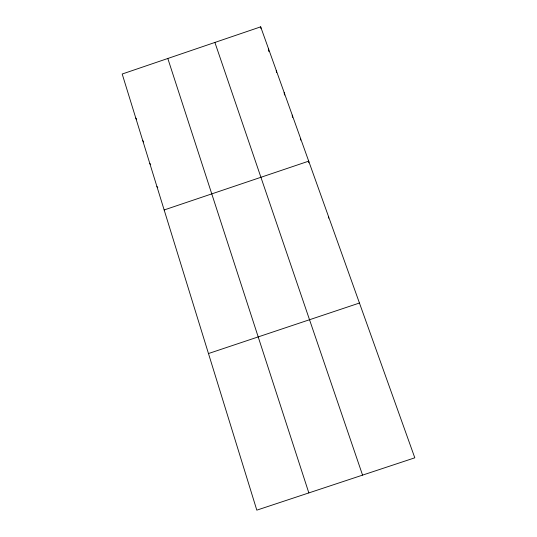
<?xml version="1.0" encoding="UTF-8"?>
<svg xmlns="http://www.w3.org/2000/svg" width="537" height="537" viewBox="0 0 537 537"><rect width="100%" height="100%" fill="white"/><g stroke="black" fill="none" stroke-linecap="round" stroke-linejoin="round"><path stroke-width="0.81" d="M328.369 218.116L328.49 216.458M260.68 26.85L122.194 74.019L256.814 510.15L414.806 457.813L260.68 26.85L260.922 28.481M164.154 209.967L308.708 161.154L308.755 162.765M208.477 353.547L359.448 303.029M156.911 186.507L157.791 187.641M149.776 163.376L150.689 164.631M142.735 140.566L143.681 141.936M135.794 118.073L136.606 119.308M214.894 42.443L362.562 475.124M167.812 58.479L308.842 492.912M268.406 48.458L268.829 51.545M276.24 70.374L276.508 72.555M284.187 92.592L284.449 95.042M292.249 115.119L292.437 117.408M300.465 138.68L300.545 140.083"/></g></svg>
